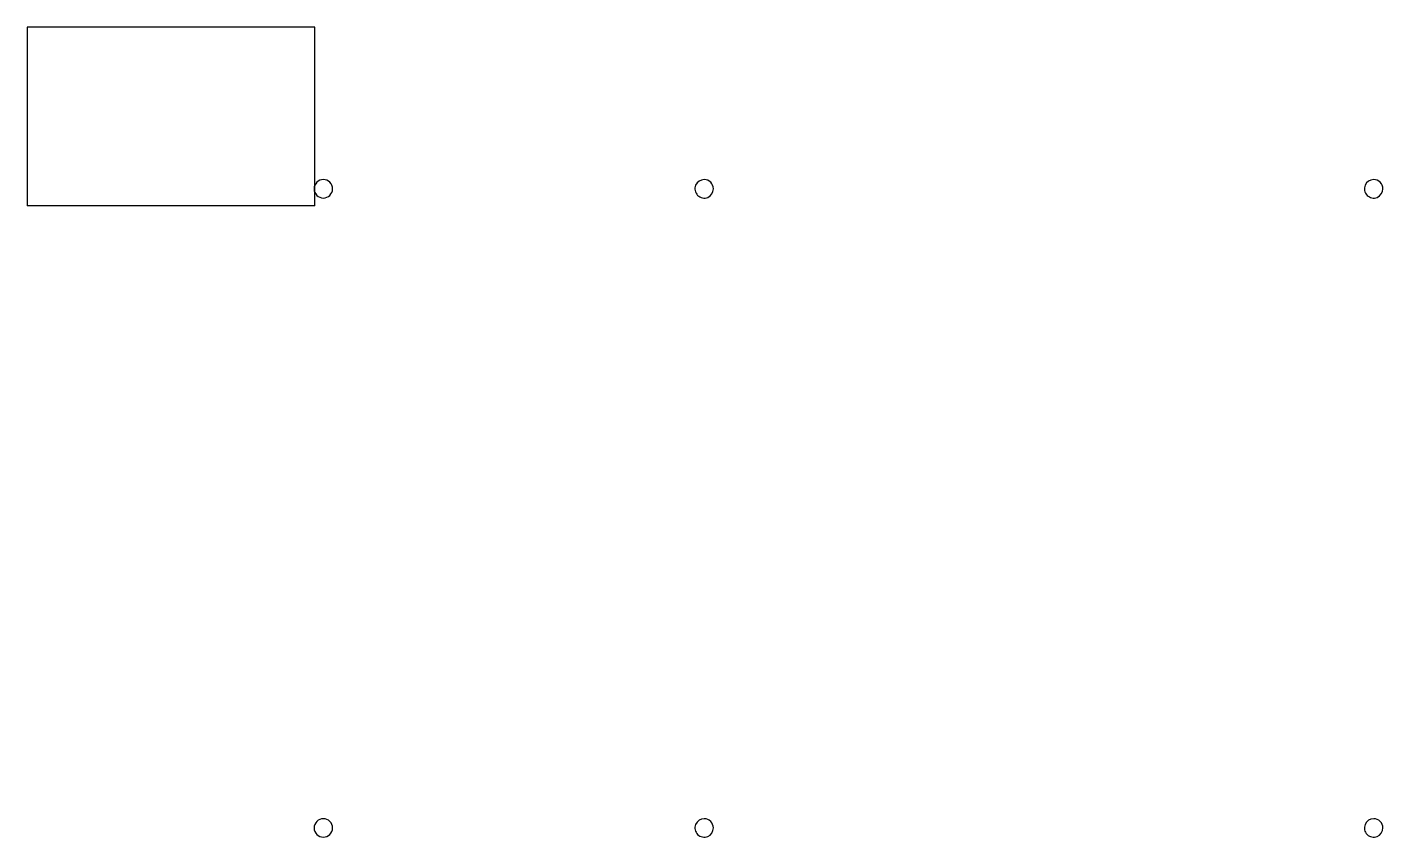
# Model space of a CAD drawing. Extents: x 40 to 2405, y -764 to 650.
import ezdxf

# ---------------------------------------------------------------- set-up
doc = ezdxf.new("R2010")
doc.units = 0
doc.layers.add('Ebene_1', color=7, linetype='CONTINUOUS')

msp = doc.modelspace()

# ---------------------------------------------------------------- linework, layer by layer
at = {"layer": 'Ebene_1', "color": 7}
for points in [[(542.103817, 649.659685), (40.371817, 649.659685)], [(40.371817, 649.659685), (40.371817, 337.849285)], [(542.103817, 337.849285), (542.103817, 649.659685)], [(542.103817, 337.849285), (40.371817, 337.849285)]]:
    msp.add_lwpolyline(points, dxfattribs=at)
for points in [[(557.073951, 383.823921)], [(1221.317232, 383.823921)], [(2389.102299, 383.823921)], [(557.073951, -730.393228)], [(1221.317232, -730.393228)], [(2389.102299, -730.393228)]]:
    msp.add_lwpolyline(points, close=True, dxfattribs=at)
for points in [[(557.073951, 383.823921), (548.198498, 383.823921), (541.003523, 376.628945), (541.003523, 367.753493)], [(568.437459, 379.117002), (565.42367, 382.130791), (561.336093, 383.823921), (557.073951, 383.823921)], [(573.144379, 367.753493), (573.144379, 372.015635), (571.451249, 376.103212), (568.437459, 379.117002)], [(1221.317232, 383.823921), (1214.817351, 383.823921), (1208.95749, 379.908487), (1206.470093, 373.903379)], [(1237.38766, 367.753493), (1237.38766, 376.628945), (1230.192685, 383.823921), (1221.317232, 383.823921)], [(2389.102299, 383.823921), (2382.602418, 383.823921), (2376.742557, 379.908487), (2374.25516, 373.903379)], [(2400.465808, 379.117002), (2397.452018, 382.130791), (2393.364442, 383.823921), (2389.102299, 383.823921)], [(2405.172727, 367.753493), (2405.172727, 372.015635), (2403.479598, 376.103212), (2400.465808, 379.117002)], [(541.003523, 367.753493), (541.003523, 358.878041), (548.198498, 351.683065), (557.073951, 351.683065)], [(557.073951, 351.683065), (565.949403, 351.683065), (573.144379, 358.878041), (573.144379, 367.753493)], [(1206.470093, 373.903379), (1203.982696, 367.898272), (1205.357614, 360.986094), (1209.953724, 356.389984)], [(1209.953724, 356.389984), (1214.549834, 351.793874), (1221.462012, 350.418956), (1227.467119, 352.906353)], [(1227.467119, 352.906353), (1233.472226, 355.39375), (1237.38766, 361.253612), (1237.38766, 367.753493)], [(2374.25516, 373.903379), (2371.767763, 367.898272), (2373.14268, 360.986094), (2377.738791, 356.389984)], [(2377.738791, 356.389984), (2382.334901, 351.793874), (2389.247078, 350.418956), (2395.252186, 352.906353)], [(2395.252186, 352.906353), (2401.257293, 355.39375), (2405.172727, 361.253612), (2405.172727, 367.753493)], [(557.073951, -730.393228), (548.198498, -730.393228), (541.003523, -737.588203), (541.003523, -746.463656)], [(568.437459, -735.100147), (565.42367, -732.086357), (561.336093, -730.393228), (557.073951, -730.393228)], [(1221.317232, -730.393228), (1214.817351, -730.393228), (1208.95749, -734.308662), (1206.470093, -740.313769)], [(1237.38766, -746.463656), (1237.38766, -737.588203), (1230.192685, -730.393228), (1221.317232, -730.393228)], [(2389.102299, -730.393228), (2382.602418, -730.393228), (2376.742557, -734.308662), (2374.25516, -740.313769)], [(2400.465808, -735.100147), (2397.452018, -732.086357), (2393.364442, -730.393228), (2389.102299, -730.393228)], [(541.003523, -746.463656), (541.003523, -755.339108), (548.198498, -762.534084), (557.073951, -762.534084)], [(557.073951, -762.534084), (565.949403, -762.534084), (573.144379, -755.339108), (573.144379, -746.463656)], [(573.144379, -746.463656), (573.144379, -742.201513), (571.451249, -738.113937), (568.437459, -735.100147)], [(1206.470093, -740.313769), (1203.982696, -746.318876), (1205.357614, -753.231054), (1209.953724, -757.827164)], [(1227.467119, -761.310795), (1233.472226, -758.823398), (1237.38766, -752.963537), (1237.38766, -746.463656)], [(2374.25516, -740.313769), (2371.767763, -746.318876), (2373.14268, -753.231054), (2377.738791, -757.827164)], [(2395.252186, -761.310795), (2401.257293, -758.823398), (2405.172727, -752.963537), (2405.172727, -746.463656)], [(2405.172727, -746.463656), (2405.172727, -742.201513), (2403.479598, -738.113937), (2400.465808, -735.100147)], [(1209.953724, -757.827164), (1214.549834, -762.423274), (1221.462012, -763.798192), (1227.467119, -761.310795)], [(2377.738791, -757.827164), (2382.334901, -762.423274), (2389.247078, -763.798192), (2395.252186, -761.310795)]]:
    msp.add_open_spline(points, degree=3, dxfattribs=at)

doc.saveas('drawing.dxf')
